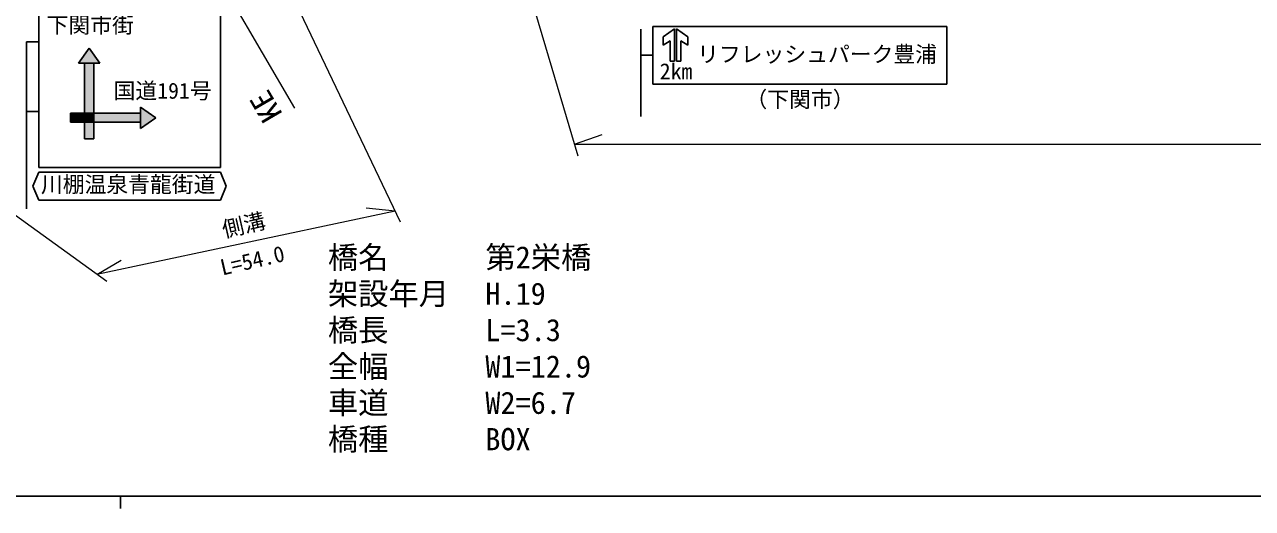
# Model space of a CAD drawing. Units: millimetres, scale not verified. Extents: x 40000 to 680000, y 20000 to 380000.
# Drawn here: x 160083 to 261462, y 204000 to 243921 of the extents above; entities that cross this region are included whole.
import ezdxf
from ezdxf.enums import TextEntityAlignment as Align

# ---------------------------------------------------------------- set-up
doc = ezdxf.new("R2010")
doc.units = ezdxf.units.MM
doc.header["$LTSCALE"] = 1000
for name, color, linetype, lineweight in [('M-BGD-RSTR', 7, 'Continuous', 13), ('M-STR-HTXT', 7, 'Continuous', 13), ('M-STR-STRC', 7, 'Continuous', 25), ('M-TTL-BAND', 7, 'Continuous', 25)]:
    doc.layers.add(name, color=color, linetype=linetype, lineweight=lineweight)
doc.styles.add('ＭＳ ゴシック', font='')
doc.styles.get('ＭＳ ゴシック').set_extended_font_data('MS Gothic')

msp = doc.modelspace()

# ---------------------------------------------------------------- hatches: boundary and pattern name
at = {"layer": 'M-STR-STRC'}
for points in [[(165418, 241981), (166293, 240731), (165793, 240731), (165043, 240731), (164543, 240731)], [(165043, 240731), (165793, 240731), (165793, 236606), (165043, 236606)], [(165043, 236606), (163864, 236606), (163864, 235856), (165043, 235856)], [(165043, 236606), (165793, 236606), (165793, 235856), (165043, 235856)], [(165793, 236606), (169668, 236606), (169668, 235856), (165793, 235856)], [(169668, 236606), (169668, 237106), (170918, 236231), (169668, 235356), (169668, 235856)], [(165043, 235856), (165793, 235856), (165793, 234481), (165043, 234481)]]:
    msp.add_hatch(color=256, dxfattribs=at).paths.add_polyline_path(points)

# ---------------------------------------------------------------- linework, layer by layer
at = {"layer": 'M-BGD-RSTR'}
msp.add_line((152368, 288339), (182366, 237026), dxfattribs=at)
at = {"layer": 'M-STR-HTXT'}
for p, q in [((187606, 294305), (203103, 242072)), ((191118, 227627), (164040, 284387)), ((203103, 242072), (205765, 233102)), ((166863, 222710), (145667, 238035)), ((205480, 234061), (207782, 234849)), ((205480, 234061), (331837, 234061)), ((190687, 228529), (166052, 223296)), ((190687, 228529), (188292, 228777)), ((166052, 223296), (168060, 224483))]:
    msp.add_line(p, q, dxfattribs=at)
at = {"layer": 'M-STR-STRC'}
for p, q in [((161252, 247124), (161252, 232124)), ((176252, 247124), (176252, 232124)), ((210952, 243539), (210952, 236339)), ((211953, 243761), (211953, 239011)), ((211953, 243761), (236235, 243761)), ((213736, 243571), (212799, 242902)), ((213736, 243571), (213737, 240907)), ((213910, 243571), (213911, 240907)), ((213910, 243571), (214847, 242902)), ((236235, 243761), (236235, 239011)), ((160252, 242499), (161252, 242499)), ((160252, 242499), (160252, 228705)), ((212799, 242902), (212799, 242221)), ((212799, 242221), (213374, 242591)), ((213374, 242591), (213374, 240908)), ((214272, 242591), (214273, 240908)), ((214847, 242221), (214272, 242591)), ((214847, 242221), (214847, 242902)), ((164543, 240731), (165418, 241981)), ((165418, 241981), (166293, 240731)), ((210953, 241386), (211953, 241386)), ((166293, 240731), (164543, 240731)), ((165043, 240731), (165043, 234481)), ((165793, 240731), (165793, 234481)), ((213374, 240908), (213737, 240907)), ((213911, 240907), (214273, 240908)), ((236235, 239011), (211953, 239011)), ((160252, 236749), (161252, 236749)), ((163864, 236606), (169668, 236606)), ((163864, 235856), (163864, 236606)), ((169668, 235356), (169668, 237106)), ((169668, 237106), (170918, 236231)), ((170918, 236231), (169668, 235356)), ((163864, 235856), (169668, 235856)), ((165043, 234481), (165793, 234481)), ((161252, 231732), (160770, 230589)), ((161252, 232124), (176252, 232124)), ((161252, 231732), (176252, 231732)), ((176252, 231732), (176735, 230589)), ((160770, 230589), (161252, 229446)), ((176735, 230589), (176252, 229446)), ((161252, 229446), (176252, 229446))]:
    msp.add_line(p, q, dxfattribs=at)
at = {"layer": 'M-TTL-BAND'}
for p, q in [((40000, 205000), (579000, 205000)), ((168000, 205000), (168000, 204000))]:
    msp.add_line(p, q, dxfattribs=at)

# ---------------------------------------------------------------- texts
at = {"layer": 'M-BGD-RSTR', "style": 'ＭＳ ゴシック'}
msp.add_text('KE', height=1833, rotation=120.311, dxfattribs=at).set_placement((181898, 236820), align=Align.BOTTOM_LEFT)
at = {"layer": 'M-STR-HTXT', "style": 'ＭＳ ゴシック'}
for s, p in [('側溝', (176657, 225951)), ('L=54.0', (176504, 222828))]:
    msp.add_text(s, height=1320, rotation=13, dxfattribs=at).set_placement(p, align=Align.BOTTOM_LEFT)
for s, p in [('橋名', (185128, 224716)), ('第2栄橋', (198128, 224716)), ('架設年月', (185128, 221716)), ('H.19', (198128, 221716)), ('橋長', (185128, 218716)), ('L=3.3', (198128, 218716)), ('全幅', (185128, 215716)), ('W1=12.9', (198128, 215716)), ('車道', (185128, 212716)), ('W2=6.7', (198128, 212716)), ('橋種', (185128, 209716)), ('BOX', (198128, 209716))]:
    msp.add_text(s, height=1833, dxfattribs=at).set_placement(p, align=Align.MIDDLE_LEFT)
at = {"layer": 'M-STR-STRC', "style": 'ＭＳ ゴシック'}
for s, p in [('下関市街', (161904, 242830)), ('リフレッシュパーク豊浦', (215616, 240423)), ('国道191号', (167435, 237407)), ('（下関市）', (219606, 236703)), ('川棚温泉青龍街道', (161436, 229679))]:
    msp.add_text(s, height=1320, dxfattribs=at).set_placement(p, align=Align.BOTTOM_LEFT)
msp.add_text('2km', height=1320, dxfattribs=at).set_placement((213873, 239011), align=Align.BOTTOM_CENTER)

doc.saveas('drawing.dxf')
